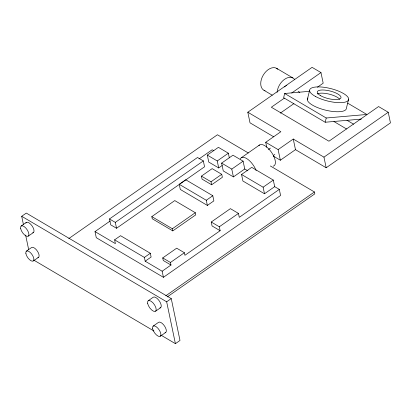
<?xml version="1.0" encoding="UTF-8"?>
<svg xmlns="http://www.w3.org/2000/svg" width="411" height="411" viewBox="0 0 411 411"><rect width="100%" height="100%" fill="white"/><g stroke="black" fill="none" stroke-linecap="round" stroke-linejoin="round"><path stroke-width="0.62" d="M309.426 91.324L284.669 93.482L283.616 97.715L325.183 122.242L361.367 119.092M307.33 99.539L309.596 90.461M325.183 122.242L326.242 118.003L366.869 114.469L347.727 103.176M348.667 99.113L346.401 108.196A20.072 6.412 14 0 1 324.382 109.85A20.072 6.412 14 0 1 307.978 97.977M23.396 224.411L21.701 216.289L26.294 213.083L171.248 298.597L179.992 340.457L175.405 343.663L161.071 335.206M21.161 226.009L26.273 222.438M28.323 236.109L33.435 232.539M26.381 251.147L31.585 247.514A6.011 2.651 55.1 0 1 37.617 251.47A6.011 2.651 55.1 0 1 37.869 257.563M33.337 260.949L38.536 257.317M273.711 136.812L250.027 122.843L247.807 112.224L312.083 67.337L320.965 72.572L323.185 83.186L317.436 87.199M68.817 238.555L217.434 134.757L248.295 152.964M109.485 218.96L197.506 157.48L203.332 160.917L204.555 166.789L116.534 228.264L110.713 224.827L109.485 218.96L115.306 222.392L116.534 228.264M284.397 98.111L271.337 107.23L328.939 141.214L378.567 106.552L388.231 112.254L390.45 122.874L326.175 167.765L295.478 149.655L293.259 139.036L278.129 149.609L265.722 142.288L280.852 131.72L247.807 112.224M291.712 93.004L320.965 72.572M274.676 186.651L264.489 193.761L242.916 181.035L241.545 174.475L251.727 167.359L273.305 180.085L274.676 186.651L279.31 189.384L280.585 195.487L163.424 277.312L96.277 237.697L94.998 231.593L110.235 220.954M199.027 158.944L212.158 149.768L213.812 150.745M222.238 165.469L218.703 167.94L208.767 162.073L207.308 155.091L218.416 147.338L228.352 153.2L229.323 157.855M115.306 222.392L203.332 160.917M280.348 113.102L293.932 103.618M179.232 184.308L185.736 179.761L212.79 195.723L213.869 200.881L207.365 205.423L180.306 189.461L179.232 184.308L206.286 200.27L207.365 205.423M207.308 155.091L217.249 160.958L228.352 153.2M201.436 176.124L212.148 168.638L221.74 174.295L222.366 177.295L211.65 184.78L202.063 179.119L201.436 176.124L211.023 181.78L211.65 184.78M244.74 168.988L233.407 176.905L223.265 170.925L221.632 163.11L232.965 155.194L243.112 161.179L244.74 168.988L247.874 170.837M114.602 239.849L120.541 235.698L150.323 253.268L151.114 257.045L145.175 261.196L144.384 257.42L114.602 239.849L115.393 243.625L94.998 231.593M151.803 216.623L174.762 200.589L195.312 212.708L195.759 214.85L172.8 230.884L152.25 218.765L151.803 216.623L172.353 228.747L172.8 230.884M241.272 157.747L259.557 144.98M211.023 181.78L221.74 174.295M221.632 163.11L231.778 169.096L243.112 161.179M268.368 149.542L270.428 148.104M206.286 200.27L212.79 195.723M273.289 155.533L274.836 154.454M172.353 228.747L195.312 212.708M273.33 156.088L280.348 160.223L295.478 149.655M144.384 257.42L150.323 253.268M145.175 261.196L162.15 271.209L170.981 265.038L163.265 260.492L162.73 257.923L176.679 248.182L184.395 252.734L184.929 255.298L220.137 230.71L212.081 225.958L211.259 222.022L230.396 208.654L238.452 213.407L239.274 217.342L279.31 189.384M241.545 174.475L263.117 187.2L273.305 180.085M211.259 222.022L219.315 226.774L238.452 213.407M162.73 257.923L170.447 262.475L184.395 252.734M293.259 139.036L323.955 157.146L388.231 112.254M148.176 300.77L153.231 297.24A6.401 2.826 55.1 0 1 159.653 301.453A6.401 2.826 55.1 0 1 159.925 307.942M165.808 295.776L314.43 191.978L314.821 193.853L167.251 296.917M21.701 216.289L166.661 301.802L171.248 298.597M155.579 311.209L160.634 307.68M153.149 326.103L158.554 322.327A6.201 2.738 55.1 0 1 164.775 326.406A6.201 2.738 55.1 0 1 165.037 332.699M160.321 336.219L165.725 332.442M276.495 68.257L292.843 77.92M298.088 91.381L299.737 92.352M347.002 120.284L353.599 124.184M333.902 121.512L346.54 128.982M284.669 93.482L326.242 118.003M264.057 90.353L272.231 95.188M270.34 165.967L314.43 191.978M33.753 260.096L153.909 330.983M323.955 157.146L326.175 167.765M278.129 149.609L280.348 160.223M265.722 142.288L266.765 147.282M263.117 187.2L264.489 193.761M231.778 169.096L233.407 176.905M217.249 160.958L218.703 167.94M219.315 226.774L220.137 230.71M170.447 262.475L170.981 265.038M162.15 271.209L163.424 277.312M166.661 301.802L175.405 343.663M25.616 235.03L28.621 249.4M317.349 93.965A12.222 3.905 14 0 1 328.851 94.047A12.222 3.905 14 0 1 339.692 99.257M240.332 158.934A12.684 5.6 55.1 0 1 247.756 159.273A12.684 5.6 55.1 0 1 256.14 170.57M258.868 145.694A12.684 5.6 55.1 0 1 271.409 152.173A12.684 5.6 55.1 0 1 273.171 166.178M265.054 90.759A12.684 8.184 -59.4 0 1 263.235 75.141A12.684 8.184 -59.4 0 1 277.795 69.218M277.101 92.383A12.684 8.184 -59.4 0 1 284.176 79.575A12.684 8.184 -59.4 0 1 294.507 79.282M284.659 86.937A3.863 2.492 -59.4 0 1 285.332 86.233M286.077 85.719A3.863 2.492 -59.4 0 1 286.837 85.416M25.831 223.034A6.191 2.733 55.1 0 1 32.037 225.845A6.191 2.733 55.1 0 1 32.746 232.796M147.667 303.503A6.401 2.826 55.1 0 0 154.87 311.471A6.401 2.826 55.1 0 0 153.098 302.989A6.401 2.826 55.1 0 0 147.667 303.503M152.651 328.754A6.201 2.738 55.1 0 0 159.632 336.475A6.201 2.738 55.1 0 0 157.916 328.255A6.201 2.738 55.1 0 0 152.651 328.754M20.668 228.65A6.191 2.733 55.1 0 0 27.64 236.366A6.191 2.733 55.1 0 0 25.929 228.162A6.191 2.733 55.1 0 0 20.668 228.65M25.903 253.715A6.011 2.651 55.1 0 0 32.669 261.196A6.011 2.651 55.1 0 0 31.005 253.233A6.011 2.651 55.1 0 0 25.903 253.715M315.365 96.4A20.072 6.412 14 0 0 348.019 100.674A20.072 6.412 14 0 0 324.007 87.291A20.072 6.412 14 0 0 315.365 96.4M320.369 95.552A12.222 3.905 14 0 0 340.483 98.517A12.222 3.905 14 0 0 326.545 90.297A12.222 3.905 14 0 0 320.369 95.552"/></g></svg>
